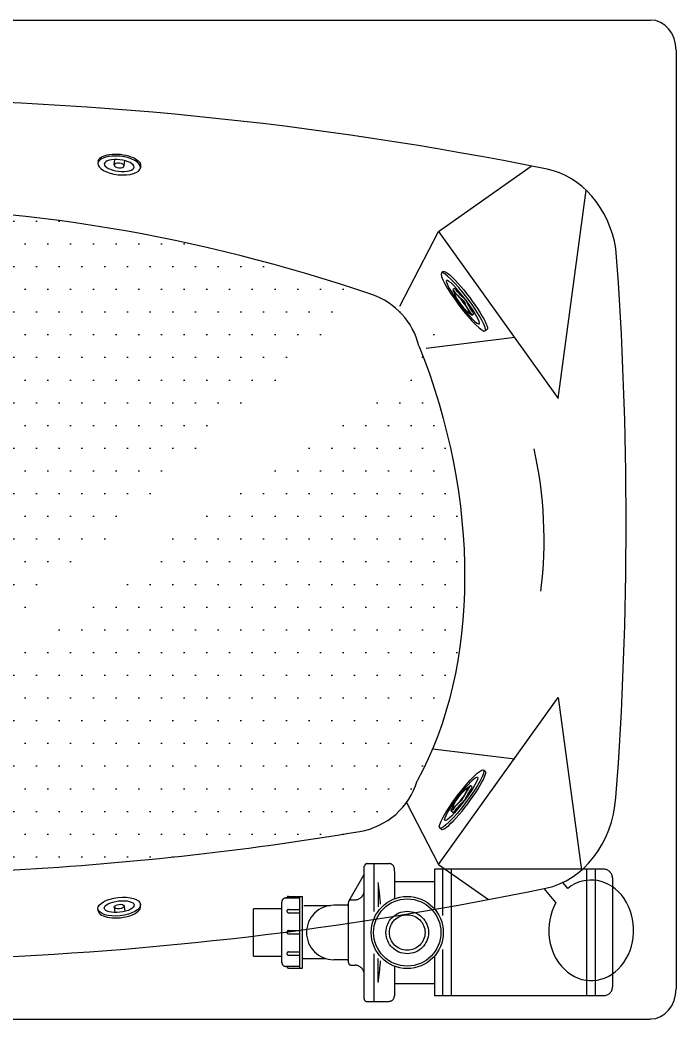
# Model space of a CAD drawing. Header units: millimetres. Extents: x -1273.63 to -1271.8, y 2253.67 to 2254.77.
# Drawn here: x -1272.522 to -1271.799, y 2253.668 to 2254.768 of the extents above; entities that cross this region are included whole.
import ezdxf

# ---------------------------------------------------------------- set-up
doc = ezdxf.new("R2010")
doc.units = ezdxf.units.MM
doc.header["$LTSCALE"] = 10
doc.linetypes.add('HIDDEN', pattern=[0.375, 0.25, -0.125])
for name, color, linetype in [('CONTOR05', 7, 'Continuous'), ('jacuzzi', 1, 'Continuous'), ('LCOTA02', 1, 'Continuous')]:
    doc.layers.add(name, color=color, linetype=linetype)

# ---------------------------------------------------------------- blocks, each defined once
blk = doc.blocks.new('A$C1E5B20B9')
at = {"layer": 'LCOTA02'}
for p, q in [((12, 80), (17, 80)), ((14.6, 57.5), (19.6, 57.5)), ((14.6, 22.5), (20, 22.5)), ((12, 0), (17, 0))]:
    blk.add_line(p, q, dxfattribs=at)
for centre, major_axis, start_param, end_param in [((12, 40), (0, 40), 0, 3.141593), ((8.2, 59), (0, 19), 3.648269, 4.519872), ((14.6, 54.8), (0, 2.68), 6.283185, 7.661464), ((13.2, 59), (0, 19), 3.648269, 4.519872), ((19.6, 54.8), (0, 2.68), 5.533225, 7.661464), ((24, 70.7), (0, 19), 2.391632, 3.263235), ((24.8, 49.2), (0, 2.68), 4.276588, 6.404827), ((30.7, 40), (0, 19), 1.134995, 2.006598), ((11.3, 40), (0, 2.68), 0.506677, 2.634916), ((8.2, 21), (0, 19), 4.904906, 5.776509), ((16.3, 40), (0, 2.68), 0.506677, 2.634916), ((13.2, 21), (0, 19), 4.904906, 5.776509), ((14.6, 25.2), (0, 2.68), 1.763314, 3.141593), ((19.6, 25.2), (0, 2.68), 1.763314, 3.891553), ((24, 9.3), (0, 19), 6.161543, 7.033146), ((24.8, 30.8), (0, 2.68), 3.019951, 5.14819)]:
    blk.add_ellipse(centre, major_axis=major_axis, ratio=0.3, start_param=start_param, end_param=end_param, dxfattribs=at)
for centre, major_axis, ratio in [((17, 40), (0, 40), 0.3), ((18, 40), (0, 30), 0.266667), ((21, 40), (0, 12.5), 0.3)]:
    blk.add_ellipse(centre, major_axis=major_axis, ratio=ratio, dxfattribs=at)
blk = doc.blocks.new('A$C00053991')
at = {"layer": 'CONTOR05', "xscale": 0.5, "zscale": 0.5}
blk.add_blockref('A$C1E5B20B9', (0, 0), dxfattribs=at)
blk = doc.blocks.new('A$C691B2982')
at = {"layer": 'CONTOR05', "xscale": 0.1, "yscale": 0.1, "zscale": 0.1}
blk.add_blockref('A$C00053991', (0, 0), dxfattribs=at)
blk = doc.blocks.new('A$C159910E5')
at = {"layer": 'CONTOR05', "rotation": 270}
blk.add_blockref('A$C691B2982', (0, 1.45), dxfattribs=at)
blk = doc.blocks.new('A$C3BF32979')
at = {"layer": 'CONTOR05', "rotation": 314.9999999999977}
blk.add_blockref('A$C159910E5', (-0.4, 5.26), dxfattribs=at)
blk = doc.blocks.new('*E7')
at = {"layer": 'CONTOR05', "rotation": 135.5818886525813}
blk.add_blockref('A$C3BF32979', (4.89, 4.04), dxfattribs=at)

msp = doc.modelspace()

# ---------------------------------------------------------------- hatches: boundary and pattern name
at = {"layer": 'jacuzzi'}
h = msp.add_hatch(dxfattribs=at)
h.set_pattern_fill('DOTS', color=256, scale=0.4, style=0)
h.set_pattern_definition([(0, (-1275.528308, 2255.046408), (0.0125, 0.025), [0, -0.025])])
edge = h.paths.add_edge_path()
edge.add_ellipse((-1272.7143, 2252.0787), major_axis=(0, 2.484), ratio=0.842911, start_angle=-16.0884, end_angle=16.2711)
edge.add_arc((-1273.2748, 2254.3876), 0.08, 109.0994, 166.1307)
edge.add_ellipse((-1273.0518, 2254.264), major_axis=(0.0846, 0.5717), ratio=0.558822, start_angle=80.3136, end_angle=130.201)
edge.add_arc((-1273.2738, 2253.9543), 0.08, 196.8588, 260.3496)
edge.add_ellipse((-1272.7143, 2258.6177), major_axis=(0, 4.7907), ratio=0.842911, start_angle=171.8433, end_angle=177.529)
edge.add_ellipse((-1272.7143, 2258.6177), major_axis=(0, 4.7907), ratio=0.842911, start_angle=182.471, end_angle=188.0699)
edge.add_arc((-1272.1607, 2253.9533), 0.08, 279.5483, 343.0307)
edge.add_ellipse((-1272.3825, 2254.264), major_axis=(-0.1541, 0.4613), ratio=0.68241, start_angle=212.2492, end_angle=275.0197, ccw=False)
edge.add_arc((-1272.16, 2254.3897), 0.08, 14.0043, 71.1107)
edge.add_line((-1272.7984, 2253.857), (-1272.8617, 2253.8621))
edge.add_line((-1272.8888, 2253.831), (-1272.8617, 2253.8621))
edge.add_line((-1272.5399, 2253.831), (-1272.5669, 2253.8621))
edge.add_line((-1272.6303, 2253.857), (-1272.5669, 2253.8621))
edge.add_spline(control_points=[(-1272.6703, 2253.9031), (-1272.6703, 2253.8989), (-1272.6699, 2253.8948), (-1272.6673, 2253.8837), (-1272.6642, 2253.8772), (-1272.6556, 2253.8664), (-1272.6503, 2253.8622), (-1272.6399, 2253.8578), (-1272.6352, 2253.8569), (-1272.6305, 2253.857)], knot_values=[1.570796, 1.570796, 1.570796, 1.570796, 1.842994, 1.842994, 2.322226, 2.322226, 2.801459, 2.801459, 3.155508, 3.155508, 3.155508, 3.155508], degree=3, periodic=0)
edge.add_arc((-1272.7143, 2253.9128), 0.044, 0, 180)
edge.add_spline(control_points=[(-1272.7981, 2253.857), (-1272.7945, 2253.8569), (-1272.7909, 2253.8574), (-1272.7816, 2253.8603), (-1272.7762, 2253.8637), (-1272.7673, 2253.8729), (-1272.7637, 2253.8787), (-1272.7594, 2253.8907), (-1272.7583, 2253.8969), (-1272.7583, 2253.9031)], knot_values=[3.127678, 3.127678, 3.127678, 3.127678, 3.399848, 3.399848, 3.853589, 3.853589, 4.307329, 4.307329, 4.712389, 4.712389, 4.712389, 4.712389], degree=3, periodic=0)

# ---------------------------------------------------------------- linework, layer by layer
at = {"layer": 'jacuzzi', "color": 3}
for p, q in [((-1273.6013, 2254.7678), (-1271.8273, 2254.7678)), ((-1271.7993, 2254.7346), (-1271.7993, 2253.7011)), ((-1273.6013, 2253.6678), (-1271.8273, 2253.6678))]:
    msp.add_line(p, q, dxfattribs=at)
at = {"layer": 'jacuzzi'}
for p, q in [((-1272.4356, 2254.6123), (-1272.4358, 2254.6102)), ((-1272.4178, 2254.6082), (-1272.4171, 2254.6141)), ((-1272.4069, 2254.6071), (-1272.4063, 2254.613)), ((-1272.3887, 2254.6072), (-1272.3889, 2254.6051)), ((-1272.0607, 2254.535), (-1271.9587, 2254.607)), ((-1271.929, 2254.3511), (-1271.8982, 2254.5804)), ((-1272.1033, 2254.4527), (-1272.0607, 2254.535)), ((-1272.0607, 2254.535), (-1271.929, 2254.3511)), ((-1272.0745, 2254.4066), (-1271.9767, 2254.4187)), ((-1272.0607, 2253.8381), (-1271.929, 2254.022)), ((-1271.929, 2254.022), (-1271.9035, 2253.8318)), ((-1272.0671, 2253.9655), (-1271.9767, 2253.9544)), ((-1272.096, 2253.9062), (-1272.0607, 2253.8381)), ((-1272.0607, 2253.8381), (-1272.0058, 2253.7993)), ((-1271.9316, 2253.796), (-1271.9446, 2253.8115)), ((-1271.9184, 2253.8117), (-1271.9236, 2253.8179)), ((-1272.4356, 2253.787), (-1272.4358, 2253.7891)), ((-1272.4178, 2253.7911), (-1272.4171, 2253.7852)), ((-1272.4069, 2253.7922), (-1272.4063, 2253.7863)), ((-1272.3887, 2253.792), (-1272.3889, 2253.7942))]:
    msp.add_line(p, q, dxfattribs=at)
at = {"layer": 'jacuzzi', "linetype": 'HIDDEN'}
for p, q in [((-1272.1426, 2253.6901), (-1272.1426, 2253.8361)), ((-1272.1393, 2253.839), (-1272.1152, 2253.839)), ((-1272.1315, 2253.7864), (-1272.1315, 2253.839)), ((-1272.1094, 2253.8308), (-1272.1094, 2253.833)), ((-1272.1094, 2253.8308), (-1272.1094, 2253.833)), ((-1271.8789, 2253.8328), (-1272.0653, 2253.8328)), ((-1272.0653, 2253.8328), (-1272.0653, 2253.795)), ((-1272.0653, 2253.8328), (-1272.0653, 2253.7891)), ((-1272.0653, 2253.8307), (-1272.0653, 2253.795)), ((-1272.0653, 2253.8307), (-1272.0653, 2253.795)), ((-1272.0563, 2253.8328), (-1272.0563, 2253.7817)), ((-1272.0467, 2253.8328), (-1272.0467, 2253.6935)), ((-1271.898, 2253.8328), (-1271.898, 2253.6935)), ((-1271.8885, 2253.8328), (-1271.8885, 2253.6935)), ((-1272.1595, 2253.7977), (-1272.1422, 2253.8277)), ((-1272.0653, 2253.819), (-1272.1094, 2253.819)), ((-1271.8694, 2253.8232), (-1271.8694, 2253.7031)), ((-1272.1271, 2253.8171), (-1272.1271, 2253.7915)), ((-1272.2334, 2253.7303), (-1272.2334, 2253.7966)), ((-1272.2334, 2253.7302), (-1272.2334, 2253.7965)), ((-1272.2277, 2253.8011), (-1272.2289, 2253.8011)), ((-1272.2277, 2253.801), (-1272.2289, 2253.801)), ((-1272.2277, 2253.8011), (-1272.2135, 2253.8011)), ((-1272.2135, 2253.724), (-1272.2135, 2253.8029)), ((-1272.2105, 2253.724), (-1272.2105, 2253.8029)), ((-1272.1598, 2253.73), (-1272.1598, 2253.7962)), ((-1272.157, 2253.7991), (-1272.153, 2253.7991)), ((-1272.2644, 2253.7896), (-1272.2334, 2253.7896)), ((-1272.2644, 2253.7854), (-1272.2644, 2253.7891)), ((-1272.2644, 2253.7372), (-1272.2644, 2253.7891)), ((-1272.2644, 2253.7817), (-1272.2644, 2253.7854)), ((-1272.2644, 2253.7372), (-1272.2644, 2253.7854)), ((-1272.209, 2253.7929), (-1272.1798, 2253.7929)), ((-1272.1613, 2253.7932), (-1272.1761, 2253.7932)), ((-1272.0563, 2253.7444), (-1272.0563, 2253.6935)), ((-1272.2644, 2253.7372), (-1272.2334, 2253.7372)), ((-1272.2644, 2253.7372), (-1272.2334, 2253.7372)), ((-1272.2098, 2253.7344), (-1272.2093, 2253.7344)), ((-1272.209, 2253.7345), (-1272.1853, 2253.7345)), ((-1272.1613, 2253.7331), (-1272.1761, 2253.7331)), ((-1272.1315, 2253.6873), (-1272.1315, 2253.7397)), ((-1272.1271, 2253.7091), (-1272.1271, 2253.7346)), ((-1272.0653, 2253.737), (-1272.0653, 2253.6935)), ((-1272.2135, 2253.7258), (-1272.2289, 2253.7258)), ((-1272.157, 2253.7271), (-1272.1526, 2253.7271)), ((-1272.1094, 2253.7071), (-1272.0653, 2253.7071)), ((-1272.0653, 2253.7071), (-1272.0653, 2253.6935)), ((-1272.1393, 2253.6873), (-1272.1308, 2253.6873)), ((-1272.1321, 2253.6873), (-1272.1154, 2253.6873)), ((-1272.1321, 2253.6873), (-1272.1154, 2253.6873)), ((-1272.1094, 2253.6954), (-1272.1094, 2253.6933)), ((-1272.1094, 2253.6954), (-1272.1094, 2253.6933)), ((-1271.8789, 2253.6935), (-1272.0653, 2253.6935))]:
    msp.add_line(p, q, dxfattribs=at)
for points in [[(-1272.1094, 2253.8301), (-1272.1094, 2253.8001)], [(-1272.2259, 2253.8029), (-1272.2105, 2253.8029)], [(-1272.2259, 2253.7885), (-1272.2135, 2253.7885)], [(-1272.2259, 2253.7849), (-1272.2135, 2253.7849)], [(-1272.2259, 2253.7652), (-1272.2135, 2253.7652)], [(-1272.2259, 2253.7616), (-1272.2135, 2253.7616)], [(-1272.2259, 2253.7417), (-1272.2135, 2253.7417)], [(-1272.2259, 2253.7381), (-1272.2135, 2253.7381)], [(-1272.2259, 2253.724), (-1272.2105, 2253.724)], [(-1272.1094, 2253.726), (-1272.1094, 2253.7021), (-1272.1094, 2253.6954)], [(-1272.1094, 2253.7071), (-1272.1094, 2253.7021), (-1272.1094, 2253.6954)]]:
    msp.add_lwpolyline(points, dxfattribs=at)
for radius in [0.0397, 0.037, 0.0234, 0.0196]:
    msp.add_circle((-1272.0952, 2253.7631), radius, dxfattribs=at)
at = {"layer": 'jacuzzi'}
for centre, start, end in [((-1272.16, 2254.3897), 14.0043, 71.1107), ((-1272.1607, 2253.9533), 279.5483, 343.0307)]:
    msp.add_arc(centre, 0.08, start, end, dxfattribs=at)
at = {"layer": 'jacuzzi', "linetype": 'HIDDEN'}
for centre, radius, start, end in [((-1272.1393, 2253.8361), 0.00286, 90, 180), ((-1272.1154, 2253.833), 0.00601, 0, 90), ((-1272.1154, 2253.833), 0.00601, 0, 90), ((-1271.8789, 2253.8232), 0.00954, 0, 90), ((-1272.5413, 2253.7626), 0.4179, 4.3364, 7.6297), ((-1272.153, 2253.8095), 0.0104, 270, 0), ((-1272.2289, 2253.7966), 0.0045, 90, 180), ((-1272.2259, 2253.8011), 0.0018, 90, 180), ((-1272.157, 2253.7962), 0.00286, 90, 180), ((-1272.2259, 2253.7867), 0.0018, 90, 270), ((-1272.1761, 2253.7631), 0.03, 90, 270), ((-1272.1613, 2253.7946), 0.00145, 270, 0), ((-1272.2259, 2253.7634), 0.0018, 90, 270), ((-1272.2259, 2253.7399), 0.0018, 90, 270), ((-1272.2289, 2253.7303), 0.0045, 180, 270), ((-1272.2098, 2253.7337), 0.000743, 90, 165.1417), ((-1272.1613, 2253.7316), 0.00145, 0, 90), ((-1272.157, 2253.73), 0.00286, 180, 270), ((-1272.5413, 2253.7635), 0.4179, 352.3703, 355.6636), ((-1272.2259, 2253.7258), 0.0018, 180, 270), ((-1272.153, 2253.7167), 0.0104, 0, 90), ((-1271.8789, 2253.7031), 0.00954, 270, 0), ((-1272.1398, 2253.6901), 0.00286, 180, 270), ((-1272.1154, 2253.6933), 0.00601, 270, 0), ((-1272.1154, 2253.6933), 0.00601, 270, 0)]:
    msp.add_arc(centre, radius, start, end, dxfattribs=at)
at = {"layer": 'jacuzzi', "color": 3}
for centre, start_param, end_param in [((-1271.8273, 2254.7346), -1.570796, 0), ((-1271.8273, 2253.7011), 3.141593, 4.712389)]:
    msp.add_ellipse(centre, major_axis=(0, 0.0332), ratio=0.842911, start_param=start_param, end_param=end_param, dxfattribs=at)
at = {"layer": 'jacuzzi'}
for centre, major_axis, ratio, start_param, end_param in [((-1272.7143, 2249.2124), (0, 5.4686), 0.842911, -0.168495, 0.168495), ((-1271.957, 2254.4943), (0, 0.1108), 0.842911, -1.372372, -0.168495), ((-1272.7143, 2252.0787), (0, 2.484), 0.842911, -0.280796, 0.283985), ((-1274.7534, 2254.214), (0, 3.4395), 0.842911, 4.624424, 4.800354), ((-1272.2699, 2254.196), (0, 0.386), 0.842911, 4.564185, 4.973567), ((-1271.959, 2253.9216), (0, 0.1114), 0.842911, 3.315047, 4.624424), ((-1272.7143, 2258.6177), (0, 4.7907), 0.842911, 3.184719, 3.282439), ((-1271.8927, 2253.7655), (0, 0.0554), 0.842911, 0.986756, 6.867226), ((-1272.7143, 2259.0358), (0, 5.3035), 0.842911, 3.175713, 3.315047), ((-1272.4121, 2253.7895), (-0.0234, -0.0025), 0.431953, 6.283185, 9.424778), ((-1272.4123, 2253.7916), (0.00541, 0.00058), 0.461888, -3.141592653589793, 3.141592653589793)]:
    msp.add_ellipse(centre, major_axis=major_axis, ratio=ratio, start_param=start_param, end_param=end_param, dxfattribs=at)
at = {"layer": 'jacuzzi', "extrusion": (0, 0, -1)}
for major_axis, ratio in [((-0.0234, 0.0025), 0.431953), ((-0.0164, 0.0018), 0.381644)]:
    msp.add_ellipse((-1272.4123, 2254.6076), major_axis=major_axis, ratio=ratio, dxfattribs=at)
for centre, major_axis, ratio, start_param, end_param in [((-1272.4121, 2254.6098), (-0.0234, 0.0025), 0.431953, 0, 3.141593), ((-1272.4123, 2254.6076), (-0.00541, 0.00058), 0.461888, 4.712389, 10.995574), ((-1272.3825, 2254.264), (-0.1541, 0.4613), 0.68241, 1.483186, 2.578738)]:
    msp.add_ellipse(centre, major_axis=major_axis, ratio=ratio, start_param=start_param, end_param=end_param, dxfattribs=at)
at = {"layer": 'jacuzzi'}
for major_axis, ratio in [((-0.0234, -0.0025), 0.431953), ((-0.0164, -0.0018), 0.381644)]:
    msp.add_ellipse((-1272.4123, 2253.7916), major_axis=major_axis, ratio=ratio, dxfattribs=at)

# ---------------------------------------------------------------- block references
at = {"layer": 'jacuzzi', "extrusion": (0, 0, -1), "xscale": 0.009999999999923116, "yscale": 0.01000000000021828, "zscale": -0.01000000000010459, "rotation": 322.4063034757256}
msp.add_blockref('*E7', (1272.0023, 2254.4309), dxfattribs=at)
at = {"layer": 'jacuzzi', "xscale": 0.01000000000006382, "yscale": 0.009999999999923116, "zscale": 0.0100000000000132, "rotation": 277.9881921287906}
msp.add_blockref('A$C3BF32979', (-1272.0676, 2253.9343), dxfattribs=at)

doc.saveas('drawing.dxf')
